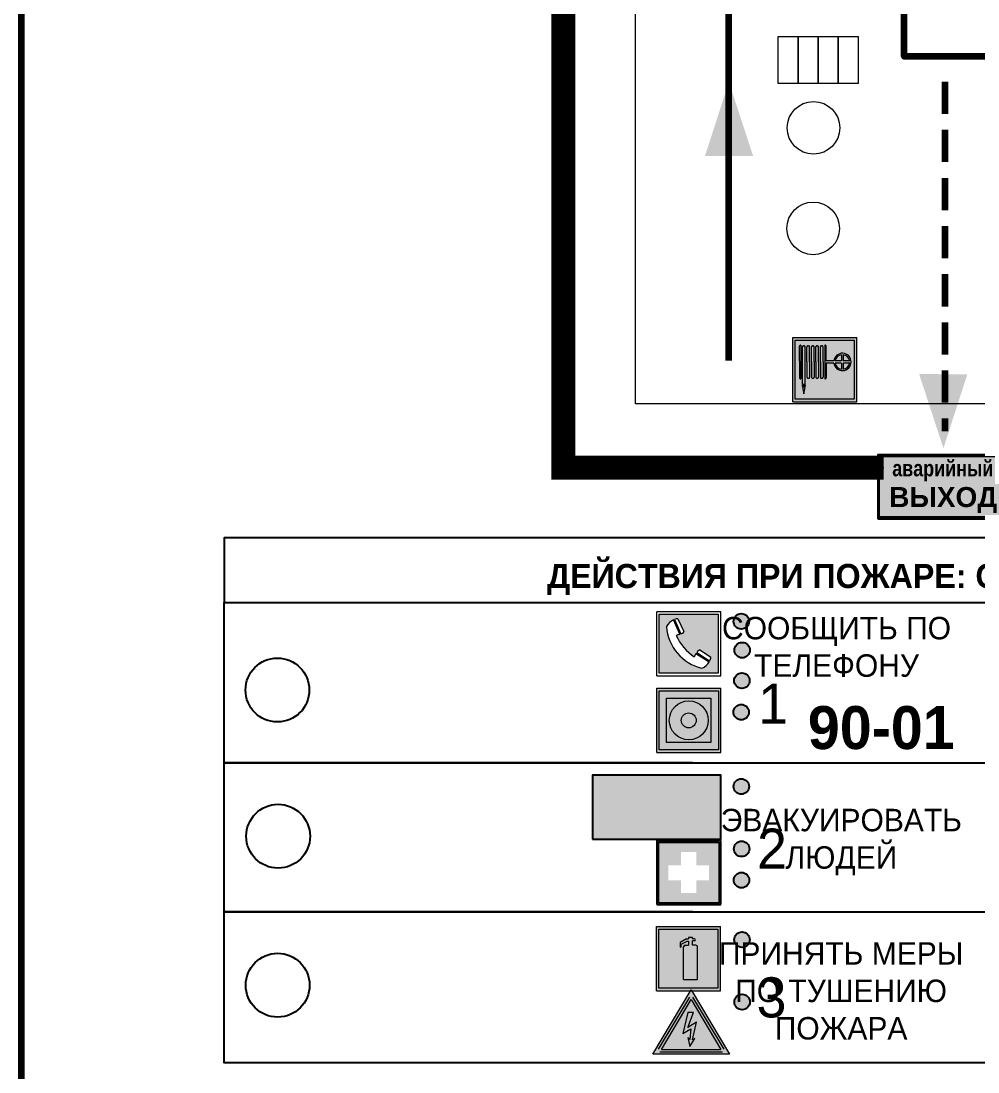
# Model space of a CAD drawing. Header units: millimetres. Extents: x 13114 to 67229, y 22859 to 38520.
# Drawn here: x 24049.7 to 24169.1, y 25881.4 to 26012.4 of the extents above; entities that cross this region are included whole.
import ezdxf

# ---------------------------------------------------------------- set-up
doc = ezdxf.new("R2010")
doc.units = ezdxf.units.MM
doc.linetypes.add('{ Wide Dash }', pattern=[12, 4, -2, 4, -2])
doc.layers.add('План_Штампы', color=7, linetype='Continuous')
doc.styles.add('обычный', font='arial.ttf')

# ---------------------------------------------------------------- blocks, each defined once
blk = doc.blocks.new('A$C3E6D3DDE')
at = {"lineweight": 5}
h = blk.add_hatch(color=40, dxfattribs=at)
h.paths.add_polyline_path([(24.1, 1.45), (16.46, -11.35), (31.74, -11.35)])
h.paths.add_polyline_path([(24.09, -0.46), (30.03, -10.41), (18.14, -10.41)], flags=16)
h.paths.add_polyline_path([(24.54, -3.08), (23.41, -6.02), (25.13, -5.01), (24.33, -8.5), (24.82, -8.27), (23.79, -9.86), (23.4, -8.04), (23.8, -8.43), (24.04, -6.29), (22.39, -7.25), (23.44, -3.08)], flags=0)
h = blk.add_hatch(color=256, dxfattribs=at)
h.paths.add_polyline_path([(24.37, 0.03, 0.567511), (23.82, 0.03), (17.59, -10.4, 0.582454), (17.86, -10.88), (30.32, -10.88, 0.582149), (30.6, -10.4)])
h.paths.add_polyline_path([(24.09, -0.46), (18.14, -10.41), (30.03, -10.41)], flags=16)
h.paths.add_polyline_path([(24.54, -3.08), (23.41, -6.02), (25.13, -5.01), (24.33, -8.5), (24.82, -8.27), (23.79, -9.86), (23.4, -8.04), (23.8, -8.43), (24.04, -6.29), (22.39, -7.25), (23.44, -3.08)], flags=0)
h = blk.add_hatch(color=40, dxfattribs=at)
h.paths.add_polyline_path([(24.09, -0.46), (18.14, -10.41), (30.03, -10.41)])
h.paths.add_polyline_path([(24.82, -8.27), (23.79, -9.86), (23.4, -8.04), (23.8, -8.43), (24.04, -6.29), (22.39, -7.25), (23.44, -3.08), (24.54, -3.08), (23.41, -6.02), (25.13, -5.01), (24.33, -8.5)], flags=16)
at = {"color": 40, "lineweight": 5}
for p, q in [((16.46, -11.35), (24.1, 1.45)), ((24.1, 1.45), (31.74, -11.35))]:
    blk.add_line(p, q, dxfattribs=at)
at = {"lineweight": 5}
for p, q in [((17.59, -10.4), (23.82, 0.03)), ((24.37, 0.03), (30.6, -10.4)), ((18.14, -10.41), (24.09, -0.46)), ((24.09, -0.46), (30.03, -10.41)), ((23.44, -3.08), (22.39, -7.25)), ((23.41, -6.02), (24.54, -3.08)), ((24.54, -3.08), (23.44, -3.08)), ((22.39, -7.25), (24.04, -6.29)), ((25.13, -5.01), (23.41, -6.02)), ((24.04, -6.29), (23.8, -8.43)), ((24.33, -8.5), (25.13, -5.01)), ((23.8, -8.43), (23.4, -8.04)), ((23.4, -8.04), (23.79, -9.86)), ((23.79, -9.86), (24.82, -8.27)), ((24.82, -8.27), (24.33, -8.5)), ((18.14, -10.41), (30.03, -10.41)), ((17.86, -10.88), (30.32, -10.88))]:
    blk.add_line(p, q, dxfattribs=at)
at = {"color": 50, "lineweight": 5}
blk.add_line((31.74, -11.35), (16.46, -11.35), dxfattribs=at)
blk = doc.blocks.new('A$C456E1F9C')
at = {"lineweight": 5}
h = blk.add_hatch(color=242, dxfattribs=at)
h.paths.add_polyline_path([(0.51, -1.47), (0.51, -13.26), (12.29, -13.26), (12.29, -1.47)])
h.paths.add_polyline_path([(5.42, -4.95, -0.254479), (4.78, -5.4), (3.52, -2.53, -0.209735), (4.23, -2.4)], flags=16)
h.paths.add_polyline_path([(8.53, -8.6), (10.87, -10.17), (10.54, -10.76), (8.03, -9.13, -0.192251)], flags=16)
h.paths.add_polyline_path([(4.61, -5.49, 0.005518), (3.87, -5.72, 0.128647), (7.49, -10.01, 0.00809), (7.83, -9.33), (10.47, -10.97, -0.16736), (8.99, -12.25, -0.327862), (1.95, -3.95, -0.166952), (3.36, -2.62)], flags=16)
at = {"color": 242, "lineweight": 5}
for p, q in [((0, -13.77), (0, -0.97)), ((12.8, -0.97), (0, -0.97)), ((12.8, -13.77), (12.8, -0.97)), ((4.61, -5.49), (3.36, -2.62)), ((3.52, -2.53), (4.78, -5.4)), ((4.23, -2.4), (5.42, -4.95)), ((7.83, -9.33), (10.47, -10.97)), ((8.03, -9.13), (10.54, -10.76)), ((10.81, -10.12), (8.53, -8.6)), ((10.54, -10.76), (10.8, -10.3)), ((10.8, -10.3), (10.81, -10.12)), ((0, -13.77), (12.8, -13.77))]:
    blk.add_line(p, q, dxfattribs=at)
blk.add_lwpolyline([(0.51, -1.47), (12.29, -1.47), (12.29, -13.26), (0.51, -13.26)], close=True, dxfattribs=at)
for centre, radius, start, end in [((4.59, -5.34), 2.99, 114.2845, 152.1974), ((11.12, -3.31), 9.19, 183.9915, 256.6009), ((4.02, -3.27), 0.891, 76.3284, 123.7092), ((14.98, -39.1), 35.17, 107.1487, 108.4135), ((13.86, -0.94), 11.08, 205.5536, 234.8762), ((4.68, -4.59), 0.824, 276.9621, 334.0723), ((-13.31, 0.8), 23.44, 332.5487, 334.4027), ((8.94, -9.5), 0.989, 114.4092, 157.9388), ((7.87, -9.46), 3, 291.9291, 329.9329)]:
    blk.add_arc(centre, radius, start, end, dxfattribs=at)
blk = doc.blocks.new('A$C54414219')
at = {"true_color": 0xffffff}
h = blk.add_hatch(color=7, dxfattribs=at)
h.paths.add_polyline_path([(2.39, -9.45), (2.39, -18.3), (11.23, -18.3), (11.23, -9.45)], flags=0)
h.paths.add_polyline_path([(10.71, -13.87, -1), (2.92, -13.87, -1)], flags=0)
h.paths.add_polyline_path([(8.3, -13.87, -1), (5.33, -13.87, -1)], flags=0)
h.paths.add_polyline_path([(0.41, -7.47), (0.41, -20.27), (13.21, -20.27), (13.21, -7.47)])
h.paths.add_polyline_path([(0.92, -19.77), (12.71, -19.77), (12.71, -7.98), (0.92, -7.98)], flags=16)
h.paths.add_polyline_path([(11.23, -9.45), (11.23, -18.3), (2.39, -18.3), (2.39, -9.45)], flags=0)
at = {"lineweight": 5}
h = blk.add_hatch(color=242, dxfattribs=at)
h.paths.add_polyline_path([(12.71, -7.98), (0.92, -7.98), (0.92, -19.77), (12.71, -19.77)])
h.paths.add_polyline_path([(11.23, -18.3), (2.39, -18.3), (2.39, -9.45), (11.23, -9.45)], flags=16)
h.paths.add_polyline_path([(10.71, -13.87, -1), (2.92, -13.87, -1)], flags=0)
h.paths.add_polyline_path([(8.3, -13.87, -1), (5.33, -13.87, -1)], flags=0)
at = {"true_color": 0xffffff}
h = blk.add_hatch(color=7, dxfattribs=at)
h.paths.add_polyline_path([(2.39, -9.45), (2.39, -18.3), (11.23, -18.3), (11.23, -9.45)])
h.paths.add_polyline_path([(10.71, -13.87, -1), (2.92, -13.87, -1)], flags=16)
h.paths.add_polyline_path([(8.3, -13.87, -1), (5.33, -13.87, -1)], flags=0)
at = {"lineweight": 5}
h = blk.add_hatch(color=242, dxfattribs=at)
h.paths.add_polyline_path([(2.92, -13.87, 1), (10.71, -13.87, 1)])
h.paths.add_polyline_path([(8.3, -13.87, -1), (5.33, -13.87, -1)], flags=16)
at = {"color": 242, "lineweight": 5}
for p, q in [((0.41, -20.27), (0.41, -7.47)), ((0.41, -7.47), (13.21, -7.47)), ((0.41, -7.47), (13.21, -7.47)), ((13.21, -20.27), (13.21, -7.47)), ((0.41, -20.27), (13.21, -20.27))]:
    blk.add_line(p, q, dxfattribs=at)
for points in [[(0.92, -7.98), (12.71, -7.98), (12.71, -19.77), (0.92, -19.77)], [(2.39, -9.45), (11.23, -9.45), (11.23, -18.3), (2.39, -18.3)]]:
    blk.add_lwpolyline(points, close=True, dxfattribs=at)
for radius in [3.89, 1.49]:
    blk.add_circle((6.81, -13.87), radius, dxfattribs=at)
blk = doc.blocks.new('A$C32E8229D')
at = {"true_color": 0xffffff}
blk.add_hatch(color=7, dxfattribs=at).paths.add_polyline_path([(0, 0), (0, -8), (16, -8), (16, 0)])
h = blk.add_hatch(color=126)
h.paths.add_polyline_path([(0.2, -0.2), (15.8, -0.2), (15.8, -7.8), (0.2, -7.8)])
h.paths.add_polyline_path([(13.49, -2.05), (12.08, -2.05), (11.37, -2.63, 0.162397), (11.29, -2.84), (11.29, -3.63), (10.35, -3.63), (10.35, -4.05), (11.68, -4.05), (11.68, -3.48), (12.26, -4.28), (11.29, -5.1), (11.29, -6.78), (11.85, -6.78), (11.85, -5.44), (12.8, -4.64), (12.8, -5.94), (14.46, -5.94), (14.46, -5.39), (13.45, -5.39), (13.45, -3.97), (12.46, -2.59), (13.15, -2.59), (13.69, -3.34), (14.18, -3)], flags=16)
h.paths.add_polyline_path([(10.74, -1.82, 1), (11.8, -1.82, 1)], flags=16)
h.paths.add_polyline_path([(9.39, -3.59), (5.99, -3.59), (6.56, -3.03), (5.91, -3.03), (5.1, -3.83), (5.91, -4.64), (6.56, -4.64), (5.99, -4.09), (9.39, -4.09)], flags=16)
h.paths.add_polyline_path([(4.29, -1.08), (1.72, -1.08), (1.72, -6.6), (4.29, -6.6)], flags=16)
at = {"color": 126}
blk.add_lwpolyline([(16, -8), (0, -8), (0, 0), (16, 0)], close=True, dxfattribs=at)
blk = doc.blocks.new('A$C18900ED3')
h = blk.add_hatch(color=126)
h.paths.add_polyline_path([(-0.18, -0.18), (-7.02, -0.18), (-7.02, -7.02), (-0.18, -7.02)])
h.paths.add_polyline_path([(-5.89, -4.46), (-5.89, -2.77), (-4.46, -2.77), (-4.46, -1.31), (-2.77, -1.31), (-2.77, -2.77), (-1.33, -2.77), (-1.33, -4.46), (-2.77, -4.46), (-2.77, -5.89), (-4.46, -5.89), (-4.46, -4.46)], flags=16)
at = {"color": 126}
for p, q in [((-7.2, 0), (-7.2, -7.2)), ((0, 0), (-7.2, 0)), ((0, -7.2), (0, 0)), ((-7.02, -7.02), (-7.02, -0.18)), ((-7.02, -0.18), (-0.18, -0.18)), ((-0.18, -0.18), (-0.18, -7.02)), ((-0.18, -7.02), (-7.02, -7.02)), ((-7.2, -7.2), (0, -7.2))]:
    blk.add_line(p, q, dxfattribs=at)
blk = doc.blocks.new('A$C3AD82952')
at = {"true_color": 0xf5f5ff}
h = blk.add_hatch(color=7, dxfattribs=at)
h.dxf.hatch_style = 1
h.paths.add_polyline_path([(8.21, 8.73, 0.414214), (7.89, 9.05), (7.22, 9.05), (7.22, 9.92), (7.59, 9.92, 1), (7.57, 10.36), (7.22, 10.36), (7.22, 10.6), (6.43, 10.6), (6.43, 10.36), (6.01, 10.36), (4.74, 9.59), (4.74, 8.69), (4.98, 8.73), (4.98, 9.26), (6.12, 9.91), (6.43, 9.91), (6.43, 9.05), (5.76, 9.05, 0.414214), (5.44, 8.73), (5.44, 2.2), (8.21, 2.2)], flags=0)
h.paths.add_polyline_path([(12.8, 12.8), (0, 12.8), (0, 0), (12.8, 0)])
h.paths.add_polyline_path([(0.51, 12.29), (12.29, 12.29), (12.29, 0.51), (0.51, 0.51)], flags=16)
h.paths.add_polyline_path([(4.74, 9.59), (6.01, 10.36), (6.43, 10.36), (6.43, 10.6), (7.22, 10.6), (7.22, 10.36), (7.59, 10.36, -0.94586), (7.59, 9.92), (7.22, 9.92), (7.22, 9.05), (7.89, 9.05, -0.414214), (8.21, 8.73), (8.21, 2.2), (5.44, 2.2), (5.44, 8.73, -0.414214), (5.76, 9.05), (6.43, 9.05), (6.43, 9.91), (6.12, 9.91), (4.98, 9.26), (4.98, 8.73), (4.74, 8.69)], flags=0)
h = blk.add_hatch(color=242)
h.dxf.hatch_style = 1
h.paths.add_polyline_path([(12.29, 12.29), (0.51, 12.29), (0.51, 0.51), (12.29, 0.51)])
h.paths.add_polyline_path([(4.74, 8.69), (4.74, 9.59), (6.01, 10.36), (6.43, 10.36), (6.43, 10.6), (7.22, 10.6), (7.22, 10.36), (7.59, 10.36, -0.94586), (7.59, 9.92), (7.22, 9.92), (7.22, 9.05), (7.89, 9.05, -0.414214), (8.21, 8.73), (8.21, 2.2), (5.44, 2.2), (5.44, 8.73, -0.414214), (5.76, 9.05), (6.43, 9.05), (6.43, 9.91), (6.12, 9.91), (4.98, 9.26), (4.98, 8.73)], flags=16)
h = blk.add_hatch(color=7, dxfattribs=at)
h.dxf.hatch_style = 1
h.paths.add_polyline_path([(8.21, 8.73, 0.414214), (7.89, 9.05), (7.22, 9.05), (7.22, 9.92), (7.59, 9.92, 1), (7.57, 10.36), (7.22, 10.36), (7.22, 10.6), (6.43, 10.6), (6.43, 10.36), (6.01, 10.36), (4.74, 9.59), (4.74, 8.69), (4.98, 8.73), (4.98, 9.26), (6.12, 9.91), (6.43, 9.91), (6.43, 9.05), (5.76, 9.05, 0.414214), (5.44, 8.73), (5.44, 2.2), (8.21, 2.2)])
at = {"color": 242, "lineweight": 5}
for p, q in [((0, 0), (0, 12.8)), ((0, 12.8), (12.8, 12.8)), ((12.8, 0), (12.8, 12.8)), ((7.22, 10.6), (6.43, 10.6)), ((6.43, 10.6), (6.43, 10.36)), ((7.22, 10.36), (7.22, 10.6)), ((6.01, 10.36), (4.74, 9.59)), ((4.74, 9.59), (4.74, 8.69)), ((4.74, 8.69), (4.98, 8.73)), ((4.98, 9.26), (6.12, 9.91)), ((4.98, 8.73), (4.98, 9.26)), ((5.44, 2.2), (5.44, 8.73)), ((5.76, 9.05), (6.43, 9.05)), ((6.01, 10.36), (6.43, 10.36)), ((6.12, 9.91), (6.43, 9.91)), ((6.43, 9.91), (6.43, 9.05)), ((7.59, 10.36), (7.22, 10.36)), ((7.22, 9.05), (7.22, 9.92)), ((7.59, 9.92), (7.22, 9.92)), ((7.89, 9.05), (7.22, 9.05)), ((8.21, 2.2), (8.21, 8.73)), ((5.44, 2.2), (8.21, 2.2)), ((0, 0), (12.8, 0))]:
    blk.add_line(p, q, dxfattribs=at)
blk.add_lwpolyline([(0.51, 12.29), (12.29, 12.29), (12.29, 0.51), (0.51, 0.51)], close=True, dxfattribs=at)
for centre, radius, start, end in [((5.76, 8.73), 0.32, 90, 180), ((7.58, 10.14), 0.223, 273.1875, 86.8125), ((7.89, 8.73), 0.32, 0, 90)]:
    blk.add_arc(centre, radius, start, end, dxfattribs=at)
blk = doc.blocks.new('A$C41C009D9')
at = {"true_color": 0xffffff}
blk.add_hatch(color=7, dxfattribs=at).paths.add_polyline_path([(0, 8), (-16, 8), (-16, 0), (0, 0)])
h = blk.add_hatch(color=126)
h.dxf.hatch_style = 1
h.paths.add_polyline_path([(-15.8, 7.8), (-15.8, 0.2), (-0.2, 0.2), (-0.2, 7.8)])
at = {"color": 126}
for points in [[(-16, 0), (0, 0), (0, 8), (-16, 8)], [(-16, 0), (0, 0), (0, 8), (-16, 8)], [(-15.8, 7.8), (-0.2, 7.8), (-0.2, 0.2), (-15.8, 0.2)]]:
    blk.add_lwpolyline(points, close=True, dxfattribs=at)
at = {"color": 7, "true_color": 0xffffff, "insert": (-15.8, 7.3), "char_height": 2.5, "width": 15.5999, "attachment_point": 1, "style": 'обычный'}
blk.add_mtext('\\pi1.6133;{\\fArial|b1|i0|c204|p34;\\H0.8x;\\W0.8;аварийный\\H1.25x;\\W1;\\P\\pi1.2327;ВЫХОД}', dxfattribs=at)
blk = doc.blocks.new('A$C37112FD5')
at = {"true_color": 0xf5f5ff}
h = blk.add_hatch(color=7, dxfattribs=at)
h.dxf.hatch_style = 1
h.paths.add_polyline_path([(12.8, -7.4), (0, -7.4), (0, -20.2), (12.8, -20.2)])
h.paths.add_polyline_path([(12.29, -7.91), (12.29, -19.69), (0.51, -19.69), (0.51, -7.91)], flags=16)
h.paths.add_polyline_path([(4.98, -9.04, -0.42597), (5.17, -9.22), (5.17, -12.25), (5.17, -15.29, -0.432244), (4.98, -15.47), (4.83, -15.47, -0.42597), (4.64, -15.29), (4.64, -12.25), (4.64, -9.22, -0.432244), (4.83, -9.04)], flags=0)
h.paths.add_polyline_path([(4.28, -9.22), (4.28, -12.25), (4.28, -15.29, -0.432244), (4.09, -15.47), (3.94, -15.47, -0.42597), (3.75, -15.29), (3.75, -12.25), (3.75, -9.22, -0.432244), (3.94, -9.04), (4.09, -9.04, -0.42597)], flags=0)
h.paths.add_polyline_path([(5.72, -9.04), (5.87, -9.04, -0.42597), (6.06, -9.22), (6.06, -12.25), (6.06, -15.29, -0.432244), (5.87, -15.47), (5.72, -15.47, -0.42597), (5.53, -15.29), (5.53, -12.25), (5.53, -9.22, -0.432244)], flags=0)
h.paths.add_polyline_path([(6.42, -8.9), (6.5, -8.9, -0.42597), (6.69, -9.08), (6.69, -12.03), (8.21, -12.03, -15.824349), (8.21, -12.47), (6.69, -12.47), (6.69, -15.42, -0.432244), (6.5, -15.6), (6.42, -15.6)], flags=0)
h.paths.add_polyline_path([(3.39, -9.22), (3.39, -12.25), (3.39, -15.29, -0.432244), (3.2, -15.47), (3.05, -15.47, -0.42597), (2.85, -15.29), (2.85, -12.25), (2.85, -9.22, -0.432244), (3.05, -9.04), (3.2, -9.04, -0.42597)], flags=0)
h.paths.add_polyline_path([(2.5, -9.22), (2.5, -16.71), (1.96, -16.71), (1.96, -9.22, -0.432244), (2.15, -9.04), (2.31, -9.04, -0.42597)], flags=0)
h.paths.add_polyline_path([(1.61, -8.9), (1.61, -15.6), (1.57, -15.6, -0.42597), (1.37, -15.42), (1.37, -12.03), (1.37, -9.09, -0.432244), (1.57, -8.9)], flags=0)
h.paths.add_polyline_path([(9.76, -10.81), (9.76, -12.03), (8.49, -12.03, -0.336371)], flags=0)
h.paths.add_polyline_path([(8.49, -12.47), (9.76, -12.47), (9.76, -13.7, -0.336371)], flags=0)
h.paths.add_polyline_path([(10.11, -10.81, -0.336371), (11.38, -12.03), (10.11, -12.03)], flags=0)
h.paths.add_polyline_path([(10.11, -12.47), (11.38, -12.47, -0.336371), (10.11, -13.7)], flags=0)
h.paths.add_polyline_path([(2.5, -16.84), (2.5, -17.05), (1.97, -17.05), (1.97, -16.84)], flags=0)
h.paths.add_polyline_path([(2.5, -17.24, -0.033778), (2.24, -18.6, -0.033778), (1.97, -17.24)], flags=0)
h = blk.add_hatch(color=242)
h.dxf.hatch_style = 1
h.paths.add_polyline_path([(12.29, -7.91), (0.51, -7.91), (0.51, -19.69), (12.29, -19.69)])
h.paths.add_polyline_path([(6.42, -15.6), (6.42, -8.9), (6.5, -8.9, -0.42597), (6.69, -9.08), (6.69, -12.03), (8.21, -12.03, -15.824349), (8.21, -12.47), (6.69, -12.47), (6.69, -15.42, -0.432244), (6.5, -15.6)], flags=16)
h.paths.add_polyline_path([(5.87, -15.47), (5.72, -15.47, -0.42597), (5.53, -15.29), (5.53, -12.25), (5.53, -9.22, -0.432244), (5.72, -9.04), (5.87, -9.04, -0.42597), (6.06, -9.22), (6.06, -12.25), (6.06, -15.29, -0.432244)], flags=16)
h.paths.add_polyline_path([(4.98, -15.47), (4.83, -15.47, -0.42597), (4.64, -15.29), (4.64, -12.25), (4.64, -9.22, -0.432244), (4.83, -9.04), (4.98, -9.04, -0.42597), (5.17, -9.22), (5.17, -12.25), (5.17, -15.29, -0.432244)], flags=16)
h.paths.add_polyline_path([(4.09, -15.47), (3.94, -15.47, -0.42597), (3.75, -15.29), (3.75, -12.25), (3.75, -9.22, -0.432244), (3.94, -9.04), (4.09, -9.04, -0.42597), (4.28, -9.22), (4.28, -12.25), (4.28, -15.29, -0.432244)], flags=16)
h.paths.add_polyline_path([(3.2, -15.47), (3.05, -15.47, -0.42597), (2.85, -15.29), (2.85, -12.25), (2.85, -9.22, -0.432244), (3.05, -9.04), (3.2, -9.04, -0.42597), (3.39, -9.22), (3.39, -12.25), (3.39, -15.29, -0.432244)], flags=16)
h.paths.add_polyline_path([(2.5, -17.05), (1.97, -17.05), (1.97, -16.84), (2.5, -16.84)], flags=16)
h.paths.add_polyline_path([(2.5, -17.24, -0.033778), (2.24, -18.6, -0.033778), (1.97, -17.24)], flags=16)
h.paths.add_polyline_path([(2.5, -16.71), (1.96, -16.71), (1.96, -9.22, -0.432244), (2.15, -9.04), (2.31, -9.04, -0.42597), (2.5, -9.22)], flags=16)
h.paths.add_polyline_path([(1.61, -15.6), (1.57, -15.6, -0.42597), (1.37, -15.42), (1.37, -12.03), (1.37, -9.09, -0.432244), (1.57, -8.9), (1.61, -8.9)], flags=16)
h.paths.add_polyline_path([(8.49, -12.47), (9.76, -12.47), (9.76, -13.7, -0.336371)], flags=0)
h.paths.add_polyline_path([(10.11, -13.7), (10.11, -12.47), (11.38, -12.47, -0.336371)], flags=0)
h.paths.add_polyline_path([(8.49, -12.03, -0.336371), (9.76, -10.81), (9.76, -12.03)], flags=0)
h.paths.add_polyline_path([(10.11, -12.03), (10.11, -10.81, -0.336371), (11.38, -12.03)], flags=0)
h = blk.add_hatch(color=7, dxfattribs=at)
h.dxf.hatch_style = 1
h.paths.add_polyline_path([(1.61, -8.9), (1.57, -8.9, 0.432244), (1.37, -9.09), (1.37, -12.03), (1.37, -15.42, 0.42597), (1.57, -15.6), (1.61, -15.6)])
h.paths.add_polyline_path([(2.5, -9.22, 0.42597), (2.31, -9.04), (2.15, -9.04, 0.432244), (1.96, -9.22), (1.96, -16.71), (2.5, -16.71)])
h.paths.add_polyline_path([(2.5, -16.84), (1.97, -16.84), (1.97, -17.05), (2.5, -17.05)])
h.paths.add_polyline_path([(2.5, -17.24), (1.97, -17.24, 0.033778), (2.24, -18.6, 0.033778)])
h.paths.add_polyline_path([(3.39, -12.25), (3.39, -9.22, 0.42597), (3.2, -9.04), (3.05, -9.04, 0.432244), (2.85, -9.22), (2.85, -12.25), (2.85, -15.29, 0.42597), (3.05, -15.47), (3.2, -15.47, 0.432244), (3.39, -15.29)])
h.paths.add_polyline_path([(4.28, -12.25), (4.28, -9.22, 0.42597), (4.09, -9.04), (3.94, -9.04, 0.432244), (3.75, -9.22), (3.75, -12.25), (3.75, -15.29, 0.42597), (3.94, -15.47), (4.09, -15.47, 0.432244), (4.28, -15.29)])
h.paths.add_polyline_path([(5.17, -12.25), (5.17, -9.22, 0.42597), (4.98, -9.04), (4.83, -9.04, 0.432244), (4.64, -9.22), (4.64, -12.25), (4.64, -15.29, 0.42597), (4.83, -15.47), (4.98, -15.47, 0.432244), (5.17, -15.29)])
h.paths.add_polyline_path([(6.06, -12.25), (6.06, -9.22, 0.42597), (5.87, -9.04), (5.72, -9.04, 0.432244), (5.53, -9.22), (5.53, -12.25), (5.53, -15.29, 0.42597), (5.72, -15.47), (5.87, -15.47, 0.432244), (6.06, -15.29)])
h.paths.add_polyline_path([(6.69, -12.47), (8.21, -12.47, 15.824349), (8.21, -12.03), (6.69, -12.03), (6.69, -9.08, 0.42597), (6.5, -8.9), (6.42, -8.9), (6.42, -15.6), (6.5, -15.6, 0.432244), (6.69, -15.42)])
h.paths.add_polyline_path([(8.49, -12.47), (9.76, -12.47), (9.76, -13.7, -0.336371)], flags=16)
h.paths.add_polyline_path([(8.49, -12.03, -0.336371), (9.76, -10.81), (9.76, -12.03)], flags=16)
h.paths.add_polyline_path([(10.11, -12.47), (11.38, -12.47, -0.336371), (10.11, -13.7)], flags=16)
h.paths.add_polyline_path([(10.11, -12.03), (10.11, -10.81, -0.336371), (11.38, -12.03)], flags=16)
h = blk.add_hatch(color=242)
h.dxf.hatch_style = 1
h.paths.add_polyline_path([(9.76, -10.81, 0.336371), (8.49, -12.03), (9.76, -12.03)])
h.paths.add_polyline_path([(10.11, -10.81), (10.11, -12.03), (11.38, -12.03, 0.336371)])
h.paths.add_polyline_path([(11.38, -12.47), (10.11, -12.47), (10.11, -13.7, 0.336371)])
h.paths.add_polyline_path([(9.76, -12.47), (8.49, -12.47, 0.336371), (9.76, -13.7)])
at = {"color": 242, "lineweight": 5}
for p, q in [((0, -20.2), (0, -7.4)), ((0, -7.4), (12.8, -7.4)), ((12.8, -20.2), (12.8, -7.4)), ((1.37, -12.03), (1.37, -9.08)), ((1.57, -8.9), (1.61, -8.9)), ((1.61, -8.9), (1.61, -15.6)), ((1.96, -16.71), (1.96, -9.22)), ((2.15, -9.04), (2.31, -9.04)), ((2.5, -16.71), (2.5, -9.22)), ((2.85, -12.25), (2.85, -9.22)), ((3.05, -9.04), (3.2, -9.04)), ((3.39, -12.25), (3.39, -9.22)), ((3.75, -12.25), (3.75, -9.22)), ((3.94, -9.04), (4.09, -9.04)), ((4.28, -12.25), (4.28, -9.22)), ((4.64, -12.25), (4.64, -9.22)), ((4.83, -9.04), (4.98, -9.04)), ((5.17, -12.25), (5.17, -9.22)), ((5.53, -12.25), (5.53, -9.22)), ((5.72, -9.04), (5.87, -9.04)), ((6.06, -12.25), (6.06, -9.22)), ((6.42, -8.9), (6.42, -15.6)), ((6.5, -8.9), (6.42, -8.9)), ((6.69, -12.03), (6.69, -9.08)), ((1.37, -12.03), (1.37, -15.42)), ((2.85, -12.25), (2.85, -15.29)), ((3.39, -12.25), (3.39, -15.29)), ((3.75, -12.25), (3.75, -15.29)), ((4.28, -12.25), (4.28, -15.29)), ((4.64, -12.25), (4.64, -15.29)), ((5.17, -12.25), (5.17, -15.29)), ((5.53, -12.25), (5.53, -15.29)), ((6.06, -12.25), (6.06, -15.29)), ((8.21, -12.03), (6.69, -12.03)), ((8.21, -12.47), (6.69, -12.47)), ((6.69, -12.47), (6.69, -15.42)), ((9.76, -12.03), (8.49, -12.03)), ((9.76, -12.47), (8.49, -12.47)), ((9.76, -10.81), (9.76, -12.03)), ((9.76, -12.47), (9.76, -13.7)), ((10.11, -10.81), (10.11, -12.03)), ((11.38, -12.03), (10.11, -12.03)), ((11.38, -12.47), (10.11, -12.47)), ((10.11, -12.47), (10.11, -13.7)), ((1.57, -15.6), (1.61, -15.6)), ((1.96, -16.71), (2.5, -16.71)), ((3.05, -15.47), (3.2, -15.47)), ((3.94, -15.47), (4.09, -15.47)), ((4.83, -15.47), (4.98, -15.47)), ((5.72, -15.47), (5.87, -15.47)), ((6.42, -15.6), (6.5, -15.6)), ((1.97, -16.84), (2.5, -16.84)), ((1.97, -17.05), (1.97, -16.84)), ((2.5, -17.05), (1.97, -17.05)), ((1.97, -17.24), (2.5, -17.24)), ((2.5, -16.84), (2.5, -17.05)), ((0, -20.2), (12.8, -20.2))]:
    blk.add_line(p, q, dxfattribs=at)
blk.add_lwpolyline([(0.51, -7.91), (12.29, -7.91), (12.29, -19.69), (0.51, -19.69)], close=True, dxfattribs=at)
for centre, radius, start, end in [((1.56, -9.09), 0.182, 87.1027, 180.6071), ((2.15, -9.22), 0.182, 87.1027, 180.6071), ((2.32, -9.22), 0.182, 359.3929, 92.8973), ((3.04, -9.22), 0.182, 87.1027, 180.6071), ((3.21, -9.22), 0.182, 359.3929, 92.8973), ((3.93, -9.22), 0.182, 87.1027, 180.6071), ((4.1, -9.22), 0.182, 359.3929, 92.8973), ((4.82, -9.22), 0.182, 87.1027, 180.6071), ((4.99, -9.22), 0.182, 359.3929, 92.8973), ((5.71, -9.22), 0.182, 87.1027, 180.6071), ((5.88, -9.22), 0.182, 359.3929, 92.8973), ((6.51, -9.09), 0.182, 359.3929, 92.8973), ((9.93, -12.25), 1.74, 187.2319, 172.7681), ((9.93, -12.25), 1.46, 96.9927, 171.3585), ((9.93, -12.25), 1.46, 188.6415, 263.0073), ((9.93, -12.25), 1.46, 8.6415, 83.0073), ((9.93, -12.25), 1.46, 276.9927, 351.3585), ((1.56, -15.42), 0.182, 179.3929, 272.8973), ((3.04, -15.29), 0.182, 179.3929, 272.8973), ((3.21, -15.29), 0.182, 267.1027, 0.6071), ((3.93, -15.29), 0.182, 179.3929, 272.8973), ((4.1, -15.29), 0.182, 267.1027, 0.6071), ((4.82, -15.29), 0.182, 179.3929, 272.8973), ((4.99, -15.29), 0.182, 267.1027, 0.6071), ((5.71, -15.29), 0.182, 179.3929, 272.8973), ((5.88, -15.29), 0.182, 267.1027, 0.6071), ((6.51, -15.42), 0.182, 267.1027, 0.6071), ((12.17, -15.98), 10.27, 187.041, 194.7793), ((-7.7, -15.98), 10.27, 345.2207, 352.959)]:
    blk.add_arc(centre, radius, start, end, dxfattribs=at)

msp = doc.modelspace()

# ---------------------------------------------------------------- hatches: boundary and pattern name
at = {"lineweight": 0}
h = msp.add_hatch(color=256, dxfattribs=at)
h.dxf.hatch_style = 1
h.paths.add_polyline_path([(24138.57, 25937.54, 1), (24140.5, 25937.54, 1)])
h = msp.add_hatch(color=256, dxfattribs=at)
h.dxf.hatch_style = 1
h.paths.add_polyline_path([(24138.67, 25933.96, 1), (24140.6, 25933.96, 1)])
h = msp.add_hatch(color=256, dxfattribs=at)
h.dxf.hatch_style = 1
h.paths.add_polyline_path([(24138.63, 25930.15, 1), (24140.57, 25930.15, 1)])
h = msp.add_hatch(color=256, dxfattribs=at)
h.dxf.hatch_style = 1
h.paths.add_polyline_path([(24138.55, 25926.22, 1), (24140.48, 25926.22, 1)])
h = msp.add_hatch(color=256, dxfattribs=at)
h.dxf.hatch_style = 1
h.paths.add_polyline_path([(24138.56, 25916.95, 1), (24140.5, 25916.95, 1)])
h = msp.add_hatch(color=256, dxfattribs=at)
h.dxf.hatch_style = 1
h.paths.add_polyline_path([(24138.6, 25909.17, 1), (24140.54, 25909.17, 1)])
h = msp.add_hatch(color=256, dxfattribs=at)
h.dxf.hatch_style = 1
h.paths.add_polyline_path([(24138.6, 25905.27, 1), (24140.53, 25905.27, 1)])
h = msp.add_hatch(color=256, dxfattribs=at)
h.dxf.hatch_style = 1
h.paths.add_polyline_path([(24138.66, 25897.85, 1), (24140.59, 25897.85, 1)])
h = msp.add_hatch(color=256, dxfattribs=at)
h.dxf.hatch_style = 1
h.paths.add_polyline_path([(24138.66, 25890.08, 1), (24140.59, 25890.08, 1)])

# ---------------------------------------------------------------- linework, layer by layer
at = {"color": 6, "lineweight": 100}
msp.add_lwpolyline([(24049.66, 25855.01), (24649.66, 25855.01), (24649.66, 26250.01), (24049.66, 26250.01)], close=True, dxfattribs=at)
at = {"lineweight": 0, "const_width": 3}
msp.add_lwpolyline([(24157.31, 25956.71), (24117.32, 25956.71), (24117.32, 26168.18), (24126.32, 26168.18)], dxfattribs=at)
at = {"lineweight": 0}
for points in [[(24157.31, 25956.71), (24117.32, 25956.71), (24117.32, 26168.18), (24126.12, 26168.18)], [(24589.87, 26006.25), (24589.87, 25964.69), (24126.32, 25964.69), (24126.32, 26168.18), (24126.12, 26168.18)]]:
    msp.add_lwpolyline(points, dxfattribs=at)
at = {"color": 126, "lineweight": 100, "true_color": 0x008754}
msp.add_lwpolyline([(24477.79, 26055.58), (24477.79, 26007.97), (24159.83, 26007.97), (24159.83, 26065.22), (24137.94, 26065.22), (24137.94, 25970.09)], dxfattribs=at)
at = {"lineweight": 0}
for points in [[(24146.62, 26004.6), (24144.12, 26004.6), (24144.12, 26010.49), (24146.62, 26010.49)], [(24149.11, 26004.6), (24146.62, 26004.6), (24146.62, 26010.49), (24149.11, 26010.49)], [(24151.6, 26004.6), (24149.11, 26004.6), (24149.11, 26010.49), (24151.6, 26010.49)], [(24154.1, 26004.6), (24151.6, 26004.6), (24151.6, 26010.49), (24154.1, 26010.49)]]:
    msp.add_lwpolyline(points, close=True, dxfattribs=at)
at = {"color": 126, "linetype": '{ Wide Dash }', "lineweight": 100, "true_color": 0x008754}
msp.add_lwpolyline([(24164.93, 26004.83), (24164.93, 25961.26)], dxfattribs=at)
for points in [[(24075.02, 25939.9), (24218.79, 25939.9), (24218.79, 25947.95), (24075.02, 25947.95)], [(24075.02, 25939.9), (24218.79, 25939.9), (24218.79, 25882.5), (24075.02, 25882.5)]]:
    msp.add_lwpolyline(points, close=True)
for points in [[(24133.44, 25919.9), (24075.02, 25919.9), (24218.79, 25919.9)], [(24133.44, 25901.33), (24075.02, 25901.33), (24218.79, 25901.33)]]:
    msp.add_lwpolyline(points)
at = {"lineweight": 0}
for centre in [(24148.54, 25999.09), (24148.5, 25986.55)]:
    msp.add_circle(centre, 3.28, dxfattribs=at)
for centre, radius in [((24139.53, 25937.54), 0.966), ((24139.64, 25933.96), 0.966), ((24081.65, 25928.98), 3.98), ((24139.6, 25930.15), 0.966), ((24139.52, 25926.22), 0.966), ((24139.53, 25916.95), 0.966), ((24081.74, 25910.75), 3.98), ((24139.57, 25909.17), 0.966), ((24139.56, 25905.27), 0.966), ((24139.62, 25897.85), 0.966), ((24081.68, 25892.17), 3.98), ((24139.63, 25890.08), 0.966)]:
    msp.add_circle(centre, radius)
at = {"layer": 'План_Штампы', "color": 126, "true_color": 0x008754}
for points in [[(24141.01, 25995.56), (24135, 25995.58), (24137.98, 26004.8)], [(24161.72, 25968.38), (24167.73, 25968.36), (24164.75, 25959.14)]]:
    msp.add_solid(points, dxfattribs=at)

# ---------------------------------------------------------------- block references
for name, p, xscale, yscale, zscale in [('A$C37112FD5', (24145.94, 25977.55), 0.6249984004534781, 0.6249984004534781, 0.6249984004534781), ('A$C456E1F9C', (24128.98, 25939.36), 0.625, 0.625, 0.625), ('A$C54414219', (24128.72, 25933.87), 0.625, 0.625, 0.625), ('A$C18900ED3', (24136.98, 25910.22), 1.111111111007631, 1.111111111007631, 1.111111111007631), ('A$C3AD82952', (24128.93, 25891.49), 0.625, 0.625, 0.625), ('A$C3E6D3DDE', (24118.22, 25890.68), 0.625, 0.625, 0.625)]:
    msp.add_blockref(name, p, dxfattribs=dict(xscale=xscale, yscale=yscale, zscale=zscale))
msp.add_blockref('A$C41C009D9', (24172.55, 25950.33))
at = {"xscale": -1}
msp.add_blockref('A$C32E8229D', (24136.98, 25918.37), dxfattribs=at)

# ---------------------------------------------------------------- texts
at = {"lineweight": 0, "attachment_point": 5, "style": 'обычный'}
for s, insert, char_height, width in [('{\\fProxima Nova Rg|b1|i0|c204|p2;ДЕЙСТВИЯ ПРИ ПОЖАРЕ: СОХРАНЯЙТЕ СПОКОЙСТВИЕ\\H1.6644x; }', (24172.19, 25942.77), 3, 175.1736), ('{\\fProxima Nova Rg|b0|i0|c204|p2;СООБЩИТЬ ПО \\PТЕЛЕФОНУ}', (24151.41, 25934.35), 2.8, 126.6484), ('{\\fProxima Nova Rg|b0|i0|c204|p2;1\\H1.1667x; }', (24143.51, 25927.28), 5, 126.6484), ('{\\fProxima Nova Rg|b1|i0|c204|p2;\\H1.0714x;90-01\\fProxima Nova Rg|b0|i0|c204|p2;\\H0.93331x; \\H1.3449x; }', (24156.99, 25924.26), 5, 126.6484), ('{\\fProxima Nova Rg|b0|i0|c204|p2;ЭВАКУИРОВАТЬ \\PЛЮДЕЙ}', (24152.01, 25910.03), 2.8, 126.6484), ('{\\fProxima Nova Rg|b0|i0|c204|p2;2\\H1.1967x; }', (24143.36, 25909.2), 5, 126.6484), ('{\\fProxima Nova Rg|b0|i0|c204|p2;ПРИНЯТЬ МЕРЫ \\PПО ТУШЕНИЮ \\PПОЖАРА}', (24151.98, 25891.45), 2.8, 126.6484), ('{\\fProxima Nova Rg|b0|i0|c204|p2;3\\H1.1967x; }', (24143.3, 25890.62), 5, 126.6484)]:
    msp.add_mtext(s, dxfattribs=dict(at, insert=insert, char_height=char_height, width=width))

doc.saveas('drawing.dxf')
